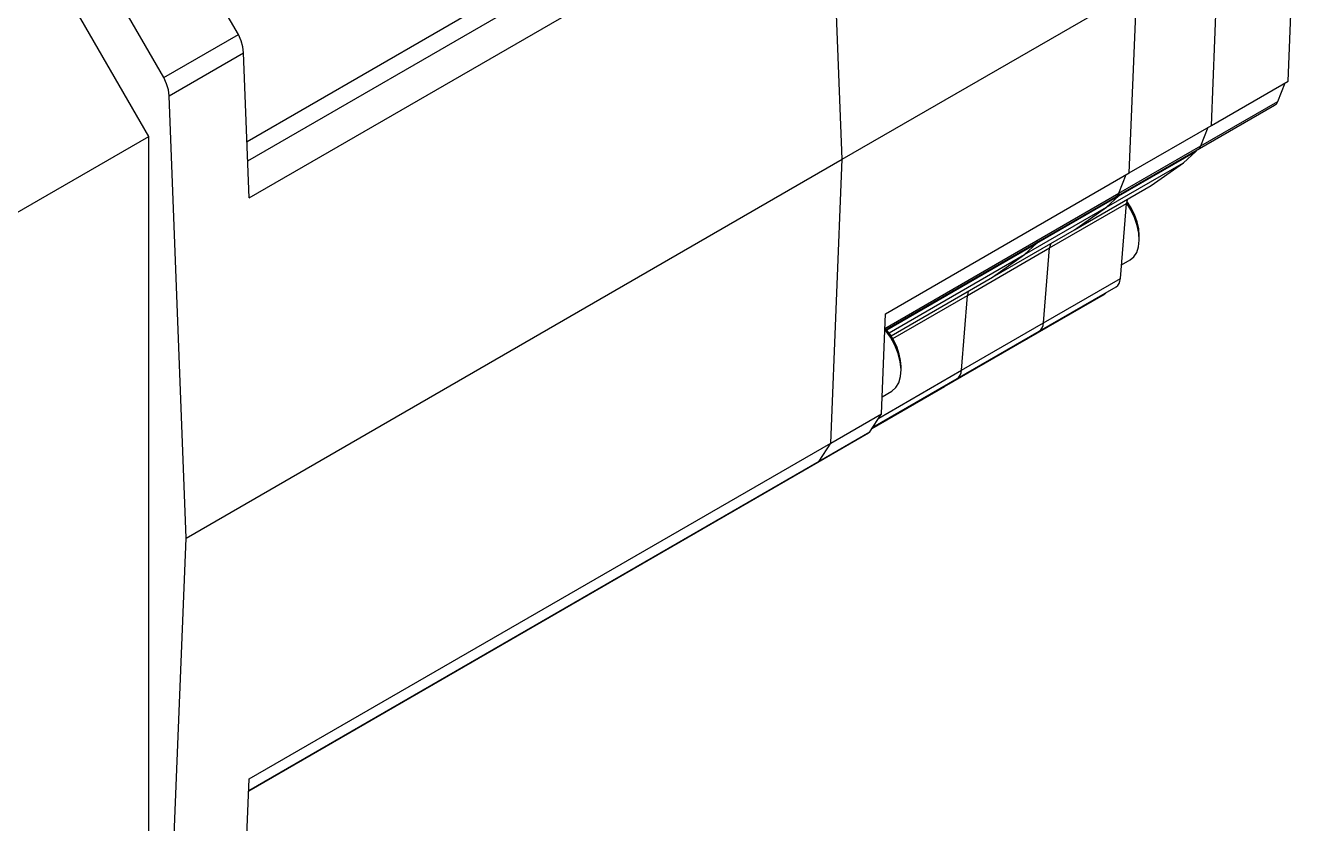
# Model space of a CAD drawing. Extents: x 0 to 1161, y 0 to 821.
# Drawn here: x 230.5 to 331.8, y 139.4 to 203 of the extents above; entities that cross this region are included whole.
import ezdxf

# ---------------------------------------------------------------- set-up
doc = ezdxf.new("R2010")
doc.units = 0
doc.header["$LTSCALE"] = 13.83
doc.header["$MEASUREMENT"] = 0
doc.layers.add('40000_ISO', color=7, linetype='CONTINUOUS')

msp = doc.modelspace()

# ---------------------------------------------------------------- linework, layer by layer
at = {"layer": '40000_ISO', "color": 7, "linetype": 'CONTINUOUS', "lineweight": 25}
for p, q in [((248.136959, 193.795338), (292.898686, 219.638533)), ((248.196902, 192.249953), (293.791065, 218.573756)), ((248.312035, 189.281839), (294.715739, 216.073034)), ((295.635316, 192.366473), (294.715739, 216.073034)), ((331.211495, 198.599831), (331.806415, 213.249864)), ((247.446849, 202.327302), (242.984955, 210.055529)), ((325.083823, 195.062019), (325.678743, 209.712054)), ((240.307817, 194.192947), (232.370882, 207.940123)), ((241.503606, 198.895967), (237.041709, 206.624196)), ((295.635316, 192.366473), (319.134636, 205.933808)), ((318.539716, 191.283774), (319.134636, 205.933808)), ((241.503606, 198.895967), (247.446849, 202.327302)), ((241.920047, 197.419018), (247.863294, 200.85035)), ((248.312035, 189.281839), (247.863294, 200.85035)), ((325.083823, 195.062019), (331.211495, 198.599831)), ((330.3786, 196.969062), (330.967062, 198.458706)), ((243.288362, 162.143945), (241.920047, 197.419018)), ((317.456482, 189.372471), (330.128261, 196.688527)), ((324.25094, 193.431251), (330.3786, 196.969062)), ((318.539716, 191.283774), (325.083823, 195.062019)), ((324.25094, 193.431251), (324.83939, 194.920895)), ((221.270398, 183.201689), (240.307819, 194.192948)), ((240.307819, 133.522842), (240.307819, 194.192948)), ((317.706821, 189.653005), (324.25094, 193.431251)), ((317.706821, 189.446919), (323.834493, 192.984731)), ((322.853537, 192.083205), (323.834493, 192.98473)), ((323.834493, 192.984731), (323.942046, 193.116748)), ((243.288362, 162.143945), (295.635316, 192.366473)), ((294.715739, 169.721745), (295.635316, 192.366473)), ((316.725865, 188.545394), (322.853538, 192.083205)), ((320.284667, 190.270935), (322.851391, 192.084227)), ((299.085848, 180.052081), (318.539716, 191.283774)), ((317.706821, 189.653005), (318.29527, 191.14265)), ((299.038034, 178.874574), (317.706821, 189.653005)), ((314.157007, 186.733125), (320.284666, 190.270937)), ((317.706821, 189.446918), (317.814376, 189.578934)), ((299.032378, 178.735309), (317.456482, 189.372471)), ((310.181752, 184.767148), (316.725865, 188.545394)), ((311.162713, 185.668674), (317.706821, 189.446919)), ((312.174075, 185.29085), (318.30174, 188.828661)), ((314.157005, 186.733128), (316.72372, 188.546413)), ((316.725866, 188.545393), (317.706822, 189.446917)), ((317.825802, 182.852164), (318.30174, 188.828661)), ((307.612887, 182.95488), (314.157007, 186.733125)), ((299.184815, 178.753231), (311.162713, 185.668674)), ((310.181753, 184.767147), (311.162712, 185.668676)), ((311.162713, 185.668675), (311.270263, 185.800688)), ((319.3375, 185.967842), (319.3375, 186.300328)), ((299.363865, 178.521438), (310.181752, 184.767148)), ((305.629961, 181.512605), (312.174075, 185.29085)), ((307.612888, 182.954879), (310.179608, 184.768168)), ((311.698137, 179.314352), (312.174075, 185.29085)), ((317.912445, 183.940034), (318.599554, 184.336742)), ((299.525956, 178.285889), (307.612887, 182.95488)), ((311.698137, 179.314352), (317.825802, 182.852164)), ((299.661306, 178.066599), (305.629961, 181.512605)), ((305.154023, 175.536107), (305.629961, 181.512605)), ((310.342887, 178.009296), (316.470559, 181.547108)), ((311.354222, 178.661887), (317.481901, 182.199698)), ((316.470559, 181.547109), (316.662345, 181.726375)), ((298.761191, 172.057386), (299.085848, 180.052081)), ((304.810115, 174.883642), (311.354222, 178.661887)), ((305.154023, 175.536107), (311.698137, 179.314352)), ((303.798773, 174.231051), (310.342887, 178.009296)), ((310.342887, 178.009295), (310.534677, 178.188566)), ((298.542998, 171.719228), (305.154023, 175.536107)), ((300.329826, 175.508973), (300.329826, 175.841458)), ((298.079493, 170.997716), (304.810115, 174.883642)), ((303.798774, 174.23105), (303.990744, 174.41058)), ((298.00556, 170.886336), (303.798773, 174.231051)), ((298.817023, 173.430507), (299.591885, 173.877872)), ((294.715739, 169.721745), (298.761191, 172.057386)), ((297.836518, 170.624388), (298.761191, 172.057386)), ((293.679382, 168.204287), (297.724834, 170.53993)), ((293.791065, 168.288746), (297.836518, 170.624388)), ((297.724833, 170.539931), (297.836517, 170.624389)), ((248.312035, 142.930549), (294.715739, 169.721745)), ((293.791065, 168.288746), (294.715739, 169.721745)), ((248.274645, 142.00983), (293.791065, 168.288746)), ((293.679381, 168.204288), (293.791065, 168.288745)), ((248.273817, 141.989372), (293.679382, 168.204287)), ((241.920047, 128.448867), (243.288362, 162.143945)), ((247.863294, 131.8802), (248.312035, 142.930549))]:
    msp.add_line(p, q, dxfattribs=at)
for points in [[(247.863292, 200.850351), (247.80421, 201.328617), (247.66316, 201.828862), (247.446849, 202.327301)], [(241.920048, 197.419017), (241.860965, 197.897283), (241.719916, 198.397528), (241.503605, 198.895967)], [(330.128261, 196.688526), (330.270802, 196.805124), (330.378603, 196.969058)], [(324.00059, 193.150714), (324.143134, 193.267315), (324.250937, 193.431254)], [(317.456482, 189.372471), (317.599022, 189.489069), (317.706823, 189.653004)], [(318.401669, 189.183826), (318.337675, 189.018871), (318.301742, 188.82866)], [(318.599555, 184.336741), (318.905764, 184.588567), (319.135818, 184.943766), (319.281326, 185.38938), (319.33698, 185.909154), (319.30075, 186.48413), (319.173957, 187.093333), (318.961227, 187.714541), (318.67032, 188.325096), (318.311846, 188.902726)], [(319.337497, 186.30033), (319.294311, 186.829742), (319.166427, 187.38853), (318.958793, 187.955066), (318.679446, 188.507421), (318.339198, 189.024219)], [(312.273998, 185.646012), (312.210005, 185.48106), (312.174073, 185.290851)], [(317.4819, 182.199701), (317.615122, 182.306092), (317.718778, 182.453463), (317.789724, 182.637346), (317.825807, 182.85216)], [(305.729845, 181.867688), (305.66588, 181.702768), (305.629961, 181.512605)], [(299.591885, 173.877872), (299.915389, 174.149677), (300.151884, 174.53779), (300.291595, 175.02617), (300.328748, 175.594631), (300.261806, 176.219676), (300.093536, 176.875469), (299.830894, 177.534906), (299.484736, 178.170728), (299.06937, 178.756655)], [(300.329824, 175.841459), (300.293616, 176.324659), (300.186168, 176.833987), (300.010965, 177.352916), (299.773695, 177.864606), (299.482055, 178.352453), (299.145511, 178.800624)], [(311.354224, 178.661886), (311.487449, 178.768276), (311.591107, 178.915649), (311.662055, 179.099534), (311.698138, 179.314352)], [(304.810115, 174.883643), (304.943338, 174.990034), (305.046996, 175.137406), (305.117942, 175.32129), (305.154025, 175.536106)]]:
    msp.add_lwpolyline(points, dxfattribs=at)

doc.saveas('drawing.dxf')
